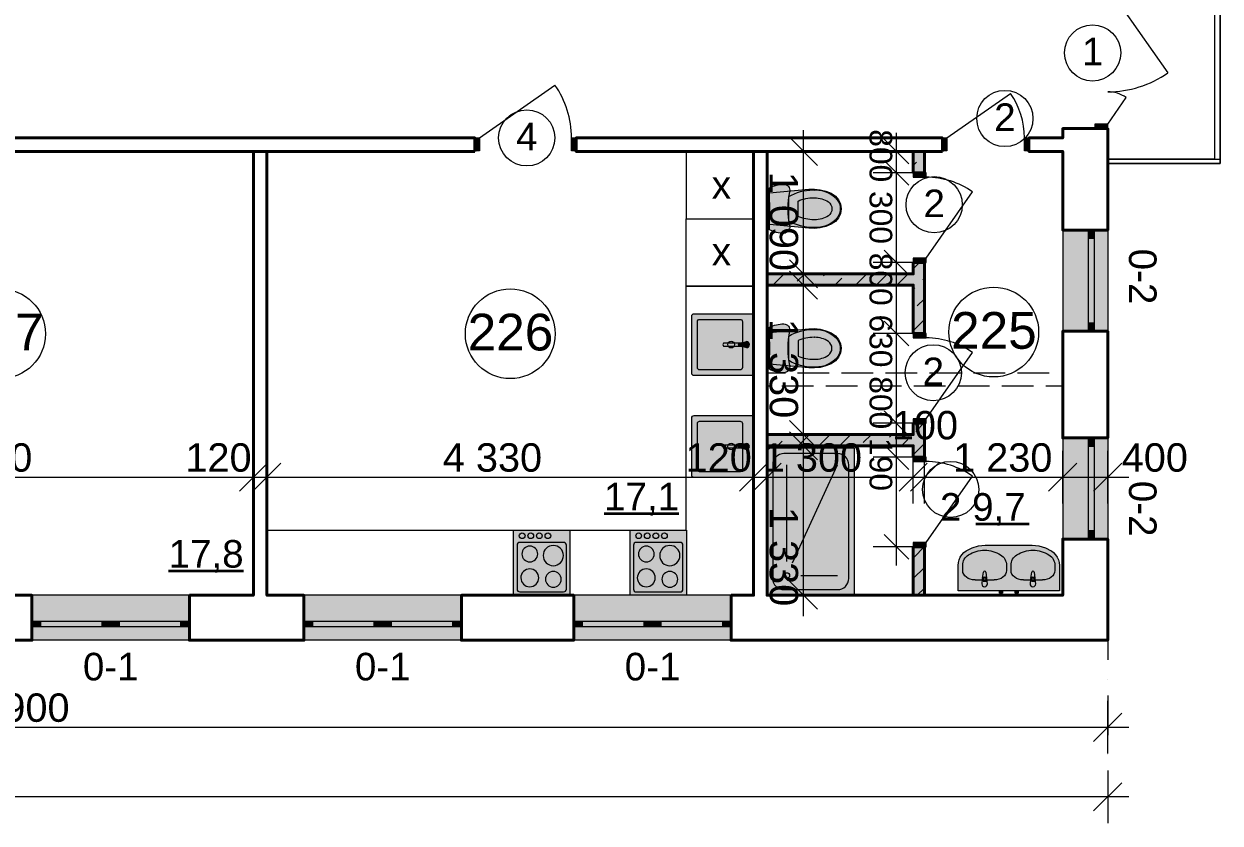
# Model space of a CAD drawing. Header units: millimetres. Extents: x 1372 to 666090, y 1285 to 31551.
# Drawn here: x 187981 to 198626, y 14166 to 21280 of the extents above; entities that cross this region are included whole.
import ezdxf

# ---------------------------------------------------------------- set-up
doc = ezdxf.new("R2010")
doc.units = ezdxf.units.MM
doc.layers.add('PDF _2D - Общий', color=7, linetype='Continuous', true_color=0x7e7e7e)
for name, color, linetype in [('PDF _Аннотация - Общий', 7, 'Continuous'), ('PDF _Интерьер - Мебель', 7, 'Continuous'), ('PDF _Конструктив - Стены Несущие', 7, 'Continuous'), ('PDF _план', 7, 'Continuous'), ('PDF _Размер - Общий', 7, 'Continuous'), ('PDF _Текст', 7, 'Continuous')]:
    doc.layers.add(name, color=color, linetype=linetype)
doc.styles.add('PDF Arial', font='arial.ttf')

msp = doc.modelspace()

# ---------------------------------------------------------------- hatches: boundary and pattern name
at = {"layer": 'PDF _Интерьер - Мебель', "true_color": 0xffffff, "transparency": 33554559}
for points in [[(194614.8, 19820.9), (194629.9, 19828), (194645.4, 19834.2), (194661.1, 19839.5), (194677.2, 19843.8), (194693.6, 19847.3), (194710, 19849.7), (194726.7, 19851.2), (194743.3, 19851.6), (194754.9, 19850.4), (194765.8, 19846.6), (194775.7, 19840.5), (194784, 19832.3), (194790.3, 19822.6), (194794.3, 19811.7), (194795.8, 19800.2), (194794.8, 19788.7), (194788, 19750.4), (194783.2, 19711.8), (194780.2, 19673), (194779.2, 19634.1), (194780.2, 19595.2), (194783.2, 19556.4), (194788, 19517.8), (194794.8, 19479.5), (194795.8, 19468), (194794.3, 19456.5), (194790.3, 19445.6), (194784, 19435.8), (194775.7, 19427.7), (194765.8, 19421.7), (194754.9, 19417.8), (194743.3, 19416.5), (194726.7, 19417), (194710, 19418.5), (194693.6, 19420.9), (194677.2, 19424.4), (194661.1, 19428.7), (194645.4, 19434), (194629.9, 19440.1), (194614.8, 19447.3)], [(195068.4, 19803.5), (195118.1, 19791.2), (195165.1, 19772.1), (195202.2, 19746.6), (195230.8, 19713.5), (195248.7, 19675.1), (195255, 19634.1), (195248.7, 19593), (195230.8, 19554.7), (195202.2, 19521.7), (195165.1, 19496.1), (195118.1, 19477), (195068.4, 19464.6), (195016.9, 19459.1), (194965.3, 19460.8), (194614.8, 19493.1), (194614.8, 19775.1), (194965.3, 19807.5), (195016.9, 19809.1)], [(193924.7, 18169.9), (193924.7, 18680), (193930.5, 18694.2), (193944.7, 18700), (194454.7, 18700), (194468.9, 18694.2), (194474.7, 18680), (194474.7, 18169.9), (194468.9, 18155.8), (194454.7, 18149.9), (193944.7, 18149.9), (193930.5, 18155.8)], [(194614.8, 18578.9), (194629.9, 18586.1), (194645.4, 18592.2), (194661.1, 18597.5), (194677.2, 18601.9), (194693.6, 18605.3), (194710, 18607.7), (194726.7, 18609.2), (194743.3, 18609.7), (194754.9, 18608.4), (194765.8, 18604.6), (194775.7, 18598.5), (194784, 18590.4), (194790.3, 18580.6), (194794.3, 18569.7), (194795.8, 18558.2), (194794.8, 18546.7), (194788, 18508.4), (194783.2, 18469.8), (194780.2, 18431), (194779.2, 18392.1), (194780.2, 18353.2), (194783.2, 18314.4), (194788, 18275.9), (194794.8, 18237.5), (194795.8, 18226), (194794.3, 18214.5), (194790.3, 18203.6), (194784, 18193.9), (194775.7, 18185.7), (194765.8, 18179.6), (194754.9, 18175.8), (194743.3, 18174.6), (194726.7, 18175.1), (194710, 18176.5), (194693.6, 18178.9), (194677.2, 18182.4), (194661.1, 18186.7), (194645.4, 18192), (194629.9, 18198.2), (194614.8, 18205.3)], [(195068.4, 18561.6), (195118.1, 18549.2), (195165.1, 18530.2), (195202.2, 18504.5), (195230.8, 18471.5), (195248.7, 18433.2), (195255, 18392.1), (195248.7, 18351.1), (195230.8, 18312.7), (195202.2, 18279.7), (195165.1, 18254.1), (195118.1, 18235.1), (195068.4, 18222.7), (195016.9, 18217.1), (194965.3, 18218.7), (194614.8, 18251.1), (194614.8, 18533.1), (194965.3, 18565.6), (195016.9, 18567.1)], [(194207.4, 18439.4), (194211.7, 18441), (194370.4, 18441), (194348, 18434.8), (194342.1, 18431.4), (194339.8, 18425), (194342.1, 18418.6), (194348, 18415.1), (194370, 18409.1), (194211.7, 18409.1), (194207.4, 18410.7), (194201.8, 18425)], [(194348, 18434.8), (194406.7, 18451), (194428.4, 18445.2), (194437.8, 18425), (194428.4, 18404.7), (194406.7, 18399), (194348, 18415.1), (194342.1, 18418.6), (194339.8, 18425), (194342.1, 18431.4)], [(193924.7, 17262.9), (193924.7, 17773), (193930.5, 17787.2), (193944.7, 17793), (194454.7, 17793), (194468.9, 17787.2), (194474.7, 17773), (194474.7, 17262.9), (194468.9, 17248.8), (194454.7, 17242.9), (193944.7, 17242.9), (193930.5, 17248.8)], [(194207.4, 17532.4), (194211.7, 17534), (194370.4, 17534), (194348, 17527.8), (194342.1, 17524.4), (194339.8, 17518), (194342.1, 17511.6), (194348, 17508.1), (194370, 17502.1), (194211.7, 17502.1), (194207.4, 17503.7), (194201.8, 17518)], [(194348, 17527.8), (194406.7, 17544), (194428.4, 17538.2), (194437.8, 17518), (194428.4, 17497.7), (194406.7, 17492), (194348, 17508.1), (194342.1, 17511.6), (194339.8, 17518), (194342.1, 17524.4)], [(196295.2, 16459.7), (196297.3, 16485.3), (196303.8, 16510.4), (196314.2, 16533.9), (196328.5, 16555.3), (196346, 16574), (196366.6, 16589.5), (196366.6, 16589.4), (196419.8, 16616.4), (196477.1, 16632.9), (196536.4, 16638.5), (196536.4, 16638.5), (196954.3, 16638.5), (197013.6, 16632.9), (197070.9, 16616.4), (197124.1, 16589.4), (197124.2, 16589.4), (197144.7, 16574), (197162.2, 16555.3), (197176.5, 16533.9), (197186.9, 16510.4), (197193.3, 16485.3), (197195.5, 16459.7), (197195.5, 16459.7), (197195.5, 16232.1), (196295.2, 16232.1)], [(196505.4, 16295), (196509.3, 16336.9), (196512.6, 16346.4), (196519.2, 16399.4), (196522.9, 16406.4), (196530.3, 16409.2), (196537.8, 16406.4), (196541.4, 16399.4), (196548.1, 16346.4), (196551.3, 16336.9), (196555.4, 16295), (196548, 16277.3), (196530.3, 16269.9), (196512.6, 16277.3)], [(196935.3, 16295), (196939.4, 16336.9), (196942.6, 16346.4), (196949.3, 16399.4), (196952.9, 16406.4), (196960.4, 16409.2), (196967.8, 16406.4), (196971.5, 16399.4), (196978.1, 16346.4), (196981.4, 16336.9), (196985.3, 16295), (196978.1, 16277.3), (196960.4, 16269.9), (196942.7, 16277.3)]]:
    msp.add_hatch(color=7, dxfattribs=at).paths.add_polyline_path(points)
at = {"layer": 'PDF _Конструктив - Стены Несущие', "true_color": 0xffffff, "transparency": 33554559}
for points in [[(197625.5, 18544.6), (197505.5, 18544.6), (197455.5, 18544.6), (197225.5, 18544.6), (197225.5, 19444.9), (197455.5, 19444.9), (197505.5, 19444.9), (197625.5, 19444.9)], [(197625.5, 16694.2), (197505.5, 16694.2), (197455.5, 16694.2), (197225.5, 16694.2), (197225.5, 17594.4), (197455.5, 17594.4), (197505.5, 17594.4), (197625.5, 17594.4)], [(188053.1, 15793.9), (188053.1, 15913.9), (188053.1, 15964), (188053.1, 16194.1), (189453.4, 16194.1), (189453.4, 15964), (189453.4, 15913.9), (189453.4, 15793.9)], [(190473.7, 15793.9), (190473.7, 15913.9), (190473.7, 15964), (190473.7, 16194.1), (191874.1, 16194.1), (191874.1, 15964), (191874.1, 15913.9), (191874.1, 15793.9)], [(192874.4, 15793.9), (192874.4, 15913.9), (192874.4, 15964), (192874.4, 16194.1), (194274.7, 16194.1), (194274.7, 15964), (194274.7, 15913.9), (194274.7, 15793.9)]]:
    msp.add_hatch(color=7, dxfattribs=at).paths.add_polyline_path(points)

# ---------------------------------------------------------------- linework, layer by layer
at = {"layer": 'PDF _2D - Общий', "color": 7, "lineweight": 35}
for points in [[(193144, 16921.6), (193523.5, 16921.6), (193619.5, 16921.6), (193809.3, 16921.6)], [(196451.9, 16830), (196641.6, 16830), (196737.6, 16830), (196927.4, 16830)], [(189268.8, 16412.1), (189648.4, 16412.1), (189744.4, 16412.1), (189934.2, 16412.1)]]:
    msp.add_lwpolyline(points, dxfattribs=at)
at = {"layer": 'PDF _Аннотация - Общий', "lineweight": 20}
for points in [[(198545.8, 26184.5), (198625.8, 26184.5), (198625.8, 22986.6), (197625.5, 22986.6), (198625.8, 22986.6), (198625.8, 20035.9), (197625.5, 20035.9), (197625.5, 20076.9)], [(190143.7, 16774.2), (193874.6, 16774.2), (193874.6, 18944.7), (194474.7, 18944.7), (193874.6, 18944.7), (193874.6, 19544.9), (194474.7, 19544.9), (194474.7, 18944.7)], [(197625.5, 19325.3), (197625.5, 18972.4)], [(197625.5, 18796), (197625.5, 18796)], [(197625.5, 18654.9), (197625.5, 18302)], [(194617.7, 18054.6), (194594.8, 18054.6), (194594.8, 18174.6), (194757.1, 18174.6)], [(194866.1, 18174.6), (195148.4, 18174.6)], [(195257.4, 18174.6), (195539.8, 18174.6)], [(195648.8, 18174.6), (195931, 18174.6)], [(196040, 18174.6), (196322.4, 18174.6)], [(196431.4, 18174.6), (196713.7, 18174.6)], [(196822.7, 18174.6), (197105, 18174.6)], [(197214.1, 18174.6), (197225.5, 18174.6), (197225.5, 18054.6), (197074.6, 18054.6)], [(197625.5, 18125.5), (197625.5, 18125.5)], [(195009.1, 18054.6), (194726.7, 18054.6)], [(195400.3, 18054.6), (195118.1, 18054.6)], [(195791.6, 18054.6), (195509.3, 18054.6)], [(196183, 18054.6), (195900.7, 18054.6)], [(196574.3, 18054.6), (196292, 18054.6)], [(196965.6, 18054.6), (196683.4, 18054.6)], [(197625.5, 17984.4), (197625.5, 17631.5)], [(197625.5, 17455.1), (197625.5, 17455.1)], [(197625.5, 17313.9), (197625.5, 16961.1)], [(197625.5, 16784.7), (197625.5, 16784.7)], [(197625.5, 16643.4), (197625.5, 16290.7)], [(197625.5, 16114.2), (197625.5, 16114.2)], [(197625.5, 15973), (197625.5, 15620.1)], [(197625.5, 15443.8), (197625.5, 15443.8)], [(197625.5, 15302.6), (197625.5, 14949.7)], [(197625.5, 14773.2), (197625.5, 14773.2)], [(197625.5, 14632.1), (197625.5, 14279.2)]]:
    msp.add_lwpolyline(points, dxfattribs=at)
for points in [[(198575.8, 26184.5), (198575.8, 20076.9), (197625.5, 20076.9), (197625.5, 20035.9), (198625.8, 20035.9), (198625.8, 26184.5)], [(193874.6, 19544.9), (194474.7, 19544.9), (194474.7, 20145.1), (193874.6, 20145.1)]]:
    msp.add_lwpolyline(points, close=True, dxfattribs=at)
at = {"layer": 'PDF _Интерьер - Мебель', "lineweight": 0}
for points in [[(194614.8, 19820.9), (194629.9, 19828), (194645.4, 19834.2), (194661.1, 19839.5), (194677.3, 19843.8), (194693.6, 19847.3), (194710, 19849.7), (194726.7, 19851.2), (194743.3, 19851.6), (194754.9, 19850.4), (194765.8, 19846.6), (194775.7, 19840.5), (194784, 19832.3), (194790.3, 19822.6), (194794.3, 19811.7), (194795.8, 19800.2), (194794.8, 19788.7), (194788, 19750.4), (194783.2, 19711.8), (194780.2, 19673), (194779.2, 19634.1), (194780.2, 19595.2), (194783.2, 19556.4), (194788, 19517.8), (194794.8, 19479.5), (194795.8, 19468), (194794.3, 19456.5), (194790.3, 19445.6), (194784, 19435.8), (194775.7, 19427.7), (194765.8, 19421.7), (194754.9, 19417.8), (194743.3, 19416.5), (194726.7, 19417), (194710, 19418.5), (194693.6, 19420.9), (194677.3, 19424.4), (194661.1, 19428.7), (194645.4, 19434), (194629.9, 19440.1), (194614.8, 19447.3)], [(195068.4, 19803.5), (195118.1, 19791.2), (195165.1, 19772.1), (195202.2, 19746.6), (195230.8, 19713.5), (195248.7, 19675.1), (195255, 19634.1), (195248.7, 19593), (195230.8, 19554.7), (195202.2, 19521.7), (195165.1, 19496.1), (195118.1, 19477), (195068.4, 19464.6), (195016.9, 19459.1), (194965.3, 19460.8), (194614.8, 19493.1), (194614.8, 19775.1), (194965.3, 19807.5), (195016.9, 19809.1)], [(194594.8, 19622.8), (194594.8, 19634.1), (194594.8, 19645.4), (194594.8, 19650.1), (194614.8, 19650.1), (194614.8, 19645.4), (194614.8, 19634.1), (194614.8, 19622.8), (194614.8, 19618), (194614.8, 19593.8), (194614.8, 19577.1), (194594.8, 19577.1), (194594.8, 19593.8), (194594.8, 19618)], [(194614.8, 18578.9), (194629.9, 18586.1), (194645.4, 18592.2), (194661.1, 18597.5), (194677.3, 18601.9), (194693.6, 18605.3), (194710, 18607.7), (194726.7, 18609.2), (194743.3, 18609.7), (194754.9, 18608.4), (194765.8, 18604.6), (194775.7, 18598.5), (194784, 18590.4), (194790.3, 18580.6), (194794.3, 18569.7), (194795.8, 18558.2), (194794.8, 18546.7), (194788, 18508.4), (194783.2, 18469.8), (194780.2, 18431), (194779.2, 18392.1), (194780.2, 18353.2), (194783.2, 18314.4), (194788, 18275.9), (194794.8, 18237.5), (194795.8, 18226), (194794.3, 18214.5), (194790.3, 18203.6), (194784, 18193.9), (194775.7, 18185.7), (194765.8, 18179.6), (194754.9, 18175.8), (194743.3, 18174.6), (194726.7, 18175.1), (194710, 18176.5), (194693.6, 18178.9), (194677.3, 18182.4), (194661.1, 18186.7), (194645.4, 18192), (194629.9, 18198.2), (194614.8, 18205.3)], [(195068.4, 18561.6), (195118.1, 18549.2), (195165.1, 18530.2), (195202.2, 18504.5), (195230.8, 18471.5), (195248.7, 18433.2), (195255, 18392.1), (195248.7, 18351.1), (195230.8, 18312.7), (195202.2, 18279.7), (195165.1, 18254.1), (195118.1, 18235.1), (195068.4, 18222.7), (195016.9, 18217.1), (194965.3, 18218.7), (194614.8, 18251.1), (194614.8, 18533.1), (194965.3, 18565.6), (195016.9, 18567.1)], [(194594.8, 18380.8), (194594.8, 18392.1), (194594.8, 18403.4), (194594.8, 18408.2), (194614.8, 18408.2), (194614.8, 18403.4), (194614.8, 18392.1), (194614.8, 18380.8), (194614.8, 18376.1), (194614.8, 18351.8), (194614.8, 18335.1), (194594.8, 18335.1), (194594.8, 18351.8), (194594.8, 18376.1)], [(195371.5, 17504.4), (194594.8, 17504.4), (194594.8, 16194.1), (195371.5, 16194.1)], [(192839.3, 16774.2), (192839.3, 16194.1), (192339.3, 16194.1), (192339.3, 16774.2)], [(193876.1, 16774.2), (193876.1, 16194.1), (193376, 16194.1), (193376, 16774.2)], [(196295.2, 16459.7), (196297.3, 16485.3), (196303.8, 16510.4), (196314.2, 16533.9), (196328.5, 16555.3), (196346, 16574), (196366.6, 16589.5), (196366.6, 16589.4), (196419.8, 16616.4), (196477.1, 16632.9), (196536.4, 16638.5), (196954.3, 16638.5), (197013.6, 16632.9), (197070.9, 16616.4), (197124.1, 16589.4), (197124.2, 16589.4), (197144.7, 16574), (197162.2, 16555.3), (197176.5, 16533.9), (197186.9, 16510.4), (197193.3, 16485.3), (197195.5, 16459.7), (197195.5, 16232.1), (196295.2, 16232.1)], [(196661.9, 16232.1), (196688.8, 16232.1), (196688.8, 16212.1), (196661.9, 16212.1)], [(196801.9, 16232.1), (196828.8, 16232.1), (196828.8, 16212.1), (196801.9, 16212.1)]]:
    msp.add_lwpolyline(points, close=True, dxfattribs=at)
for points in [[(195012.9, 19466.9, -0.0075747), (195002.8, 19466.8, -0.1331798), (194787.9, 19525.1), (194787.9, 19634.1), (194787.9, 19743.1, -0.1331798), (195002.8, 19801.4, -0.0075747), (195012.9, 19801.3, -0.0159815), (195027.3, 19801.6, -0.2143373), (195219.5, 19715.2, -0.1579089), (195246.3, 19634.1, -0.1579089), (195219.5, 19553, -0.2142951), (195027.3, 19466.5, -0.0107039)], [(194454.7, 18700, -0.4166667), (194474.7, 18680), (194474.7, 18169.9, -0.4166667), (194454.7, 18149.9), (193944.7, 18149.9, -0.4166667), (193924.7, 18169.9), (193924.7, 18680, -0.4166667), (193944.7, 18700)], [(194354.7, 18650, -0.4166667), (194374.7, 18630), (194374.7, 18220, -0.4166667), (194354.7, 18199.9), (193994.7, 18199.9, -0.4166667), (193974.7, 18220), (193974.7, 18630, -0.4166667), (193994.7, 18650)], [(194348, 18434.8, 0.3602693), (194339.8, 18424.9, 0.3586671), (194348, 18415.1, -0.3586671), (194339.8, 18424.9, -0.3602693)], [(194454.7, 17793, -0.4166667), (194474.7, 17773), (194474.7, 17262.9, -0.414774), (194454.7, 17242.9), (193944.7, 17242.9, -0.414774), (193924.7, 17262.9), (193924.7, 17773, -0.4166667), (193944.7, 17793)], [(194354.7, 17743, -0.4166667), (194374.7, 17723), (194374.7, 17312.9, -0.414774), (194354.7, 17292.9), (193994.7, 17292.9, -0.414774), (193974.7, 17312.9), (193974.7, 17723, -0.4166667), (193994.7, 17743)], [(194348, 17527.8, 0.3662687), (194339.8, 17518, 0.3602693), (194348, 17508.1, -0.3602693), (194339.8, 17518, -0.3662687)], [(195321.5, 17354.4, 0.4143939), (195221.5, 17454.4), (194744.9, 17454.4, 0.4141847), (194644.8, 17354.4), (194644.8, 16344.1, 0.4141847), (194744.9, 16244.1), (195221.5, 16244.1, 0.4143939), (195321.5, 16344.1)], [(192394.2, 16664.2, 0.4129555), (192369.3, 16639.2), (192369.3, 16249, 0.4129555), (192394.2, 16224.1), (192784.4, 16224.1, 0.4129555), (192809.3, 16249), (192809.3, 16639.2, 0.4129555), (192784.4, 16664.2)], [(192413.2, 16561.1, 0.4134199), (192483.2, 16491.1, 0.4139611), (192553.2, 16561.1, 0.4145022), (192483.2, 16631.1, 0.4139611)], [(192602.3, 16547.2, 0.4141414), (192692.3, 16457.1, 0.4141414), (192782.4, 16547.2, 0.4141414), (192692.3, 16637.2, 0.4141414)], [(193430.9, 16664.2, 0.4144745), (193406, 16639.2), (193406, 16249, 0.4144745), (193430.9, 16224.1), (193821, 16224.1, 0.4136336), (193846.1, 16249), (193846.1, 16639.2, 0.4136336), (193821, 16664.2)], [(193449.9, 16561.1, 0.4139611), (193519.9, 16491.1, 0.4139611), (193590, 16561.1, 0.4145022), (193519.9, 16631.1, 0.4145022)], [(193639, 16547.2, 0.4143296), (193729.1, 16457.1, 0.4141414), (193819.1, 16547.2, 0.4141414), (193729.1, 16637.2, 0.4143296)], [(192403.2, 16349.1, 0.4138258), (192483.2, 16269, 0.4142993), (192563.2, 16349.1, 0.4147727), (192483.2, 16429.1, 0.4142993)], [(192622.3, 16336.1, 0.4145022), (192692.3, 16266.1, 0.4139611), (192762.4, 16336.1, 0.4134199), (192692.3, 16406.1, 0.4139611)], [(193439.9, 16349.1, 0.4138258), (193519.9, 16269, 0.4142993), (193600, 16349.1, 0.4147727), (193519.9, 16429.1, 0.4142993)], [(193659, 16336.1, 0.4142031), (193729.1, 16266.1, 0.4139611), (193799.1, 16336.1, 0.4134199), (193729.1, 16406.1, 0.4136622)], [(196530.3, 16269.9, 0.4143145), (196555.4, 16295), (196551.3, 16336.9, 0.1218609), (196548.1, 16346.4, 0.2543803), (196530.3, 16356.1, 0.2572978), (196512.6, 16346.4, 0.1215146), (196509.3, 16336.9), (196505.4, 16295, 0.4136336)], [(196530.3, 16348.3, 0.4141791), (196516.8, 16334.8), (196516.8, 16319.9), (196544, 16319.9), (196544, 16334.8, 0.4154181)], [(196960.4, 16269.9, 0.4136336), (196985.3, 16295), (196981.4, 16336.9, 0.1286155), (196978.1, 16346.4, 0.2572978), (196960.4, 16356.1, 0.2543803), (196942.6, 16346.4, 0.1218609), (196939.4, 16336.9), (196935.3, 16295, 0.4143145)], [(196960.4, 16348.3, 0.4154181), (196946.7, 16334.8), (196946.7, 16319.9), (196973.9, 16319.9), (196973.9, 16334.8, 0.4141791)]]:
    msp.add_lwpolyline(points, format="xyb", close=True, dxfattribs=at)
for points in [[(195012.9, 19801.2), (195012.9, 19801.2)], [(195017.2, 19731.8), (195017.2, 19731.8)], [(195140.3, 19696.1), (195140.3, 19696.1)], [(195219.5, 19715.2), (195219.5, 19715.2)], [(194594.8, 19650.1), (194594.8, 19674.4), (194594.8, 19691.1), (194614.8, 19691.1), (194614.8, 19674.4), (194614.8, 19650.1)], [(194614.8, 19618), (194594.8, 19618)], [(195172, 19634.1), (195172, 19634.1)], [(195246.4, 19634.1), (195246.4, 19634.1)], [(194787.9, 19525.1), (194787.9, 19525.1)], [(194870.5, 19565.3), (194870.5, 19565.3)], [(195017.2, 19536.3), (195017.2, 19536.3)], [(195140.3, 19572), (195140.3, 19572)], [(195219.5, 19553), (195219.5, 19553)], [(195012.9, 19467), (195012.9, 19467)], [(195012.9, 18559.2), (195012.9, 18559.2)], [(194207.4, 18439.4), (194207.4, 18439.4)], [(194211.7, 18441), (194370.4, 18441), (194348, 18434.8), (194406.7, 18451)], [(194211.7, 18441), (194211.7, 18441)], [(194406.7, 18399), (194348, 18415.1), (194370, 18409.1), (194211.7, 18409.1)], [(194348, 18434.8), (194348, 18434.8)], [(194348, 18415.1), (194348, 18415.1)], [(194594.8, 18408.2), (194594.8, 18432.4), (194594.8, 18449.2), (194614.8, 18449.2), (194614.8, 18432.4), (194614.8, 18408.2)], [(195017.2, 18489.9), (195017.2, 18489.9)], [(195140.3, 18454.2), (195140.3, 18454.2)], [(195219.5, 18473.2), (195219.5, 18473.2)], [(194207.4, 18410.7), (194207.4, 18410.7)], [(194406.7, 18399), (194406.7, 18399)], [(194614.8, 18376.1), (194594.8, 18376.1)], [(194870.5, 18323.3), (194870.5, 18323.3)], [(195140.3, 18330.1), (195140.3, 18330.1)], [(195172, 18392.1), (195172, 18392.1)], [(195219.5, 18311), (195219.5, 18311)], [(195246.4, 18392.1), (195246.4, 18392.1)], [(193974.7, 18220), (193974.7, 18220)], [(194787.9, 18283.2), (194787.9, 18283.2)], [(195012.9, 18225), (195012.9, 18225)], [(195017.2, 18294.4), (195017.2, 18294.4)], [(193924.7, 18169.9), (193924.7, 18169.9)], [(194207.4, 17532.4), (194207.4, 17532.4)], [(194207.4, 17503.7), (194207.4, 17503.7)], [(194211.7, 17534), (194370.4, 17534), (194348, 17527.8), (194406.7, 17544)], [(194211.7, 17534), (194211.7, 17534)], [(194406.7, 17492), (194348, 17508.1), (194370, 17502.1), (194211.7, 17502.1)], [(194348, 17527.8), (194348, 17527.8)], [(194348, 17508.1), (194348, 17508.1)], [(194406.7, 17492), (194406.7, 17492)], [(194769.8, 16494.1), (194769.8, 17354.4)], [(194820.7, 16483.3), (195221.5, 17354.4)], [(193924.7, 17262.9), (193924.7, 17262.9)], [(193974.7, 17312.9), (193974.7, 17312.9)], [(192369.3, 16639.2), (192369.3, 16639.2)], [(192784.4, 16664.2), (192784.4, 16664.2)], [(193406, 16639.2), (193406, 16639.2)], [(193821, 16664.2), (193821, 16664.2)], [(196536.4, 16638.5), (196536.4, 16638.5)], [(196512.6, 16346.4), (196519.2, 16399.4)], [(196541.4, 16399.4), (196541.4, 16399.4)], [(196541.4, 16399.4), (196548.1, 16346.4)], [(196942.6, 16346.4), (196949.3, 16399.4)], [(196971.5, 16399.4), (196971.5, 16399.4)], [(196971.5, 16399.4), (196978.1, 16346.4)], [(197195.5, 16459.7), (197195.5, 16459.7)], [(194894.9, 16369.1), (195221.5, 16369.1)], [(196446.4, 16330), (196614.4, 16330)], [(196505.4, 16295), (196505.4, 16295)], [(196512.6, 16346.4), (196512.6, 16346.4)], [(196551.3, 16336.9), (196551.3, 16336.9)], [(196876.4, 16330), (197044.3, 16330)], [(196935.3, 16295), (196935.3, 16295)], [(196942.6, 16346.4), (196942.6, 16346.4)], [(196981.4, 16336.9), (196981.4, 16336.9)], [(192394.2, 16224.1), (192394.2, 16224.1)], [(192809.3, 16249), (192809.3, 16249)], [(193430.9, 16224.1), (193430.9, 16224.1)], [(193846.1, 16249), (193846.1, 16249)]]:
    msp.add_lwpolyline(points, dxfattribs=at)
for points in [[(195012.5, 19536.2, -0.1006886), (194870.5, 19565.3), (194870.5, 19634.1), (194870.5, 19702.9, -0.101186), (195012.5, 19732, -0.0159502), (195017.2, 19731.9, -0.1403811), (195140.3, 19696.2, -0.2349294), (195172, 19634.1, -0.2341319), (195140.3, 19572, -0.1403811), (195017.2, 19536.3)], [(195012.9, 18224.9, -0.0075747), (195002.8, 18224.8, -0.1331798), (194787.9, 18283.2), (194787.9, 18392.1), (194787.9, 18501.1, -0.1331639), (195002.8, 18559.5, -0.0076474), (195012.9, 18559.3, -0.0107039), (195027.3, 18559.7, -0.2142951), (195219.5, 18473.2, -0.1579089), (195246.3, 18392.1, -0.1580865), (195219.5, 18311.1, -0.2146229), (195027.3, 18224.6, -0.0159815), (195012.9, 18224.9)], [(194207.4, 18439.4, 0.1915905), (194201.8, 18425, 0.1915905), (194207.4, 18410.7)], [(194411.4, 18398.6, 0.4137931), (194437.8, 18424.9, 0.4144334), (194411.4, 18451.4)], [(195012.5, 18490, 0.1006886), (194870.5, 18460.9), (194870.5, 18392.1), (194870.4, 18323.3, 0.101186), (195012.5, 18294.2, 0.0159502), (195017.2, 18294.3, 0.1403811), (195140.3, 18330.1, 0.2344341), (195172, 18392.1, 0.2341319), (195140.3, 18454.2, 0.1409492), (195017.2, 18489.9)], [(194207.4, 17532.4, 0.1915905), (194201.8, 17518, 0.1915905), (194207.4, 17503.7)], [(194411.4, 17491.6, 0.4144334), (194437.8, 17518, 0.4137931), (194411.4, 17544.4)], [(196335.4, 16414.1), (196335.4, 16459.7, -0.2574825), (196387.8, 16554.9, -0.1370157), (196530.4, 16594.7, -0.1367402), (196673.1, 16554.8, -0.2576934), (196725.3, 16459.7), (196725.3, 16414.1)], [(196765.4, 16414.1), (196765.4, 16459.7, -0.2576934), (196817.7, 16554.8, -0.1370408), (196960.4, 16594.7, -0.1367659), (197103, 16554.9, -0.2574825), (197155.3, 16459.7), (197155.3, 16414.1)]]:
    msp.add_lwpolyline(points, format="xyb", dxfattribs=at)
at = {"layer": 'PDF _Интерьер - Мебель', "lineweight": 15}
for centre, radius in [((197491.3, 21021.4), 250.1), ((196710.7, 20437.5), 250.1), ((192455.9, 20265.1), 250), ((196081.5, 19670.3), 250), ((196073.7, 18174.6), 250), ((196228.3, 17136), 250)]:
    msp.add_circle(centre, radius, dxfattribs=at)
at = {"layer": 'PDF _Интерьер - Мебель', "lineweight": 20}
for centre in [(187773.1, 18521.7), (192309.3, 18521.7), (196611.4, 18537)]:
    msp.add_circle(centre, 399.6, dxfattribs=at)
at = {"layer": 'PDF _Интерьер - Мебель', "lineweight": 0}
for centre, radius in [((194274.7, 18425), 30), ((194274.7, 17518), 30), ((192415.4, 16723.3), 25.5), ((192491.6, 16723.4), 25.5), ((192567.9, 16723.3), 25.5), ((192644, 16723.3), 25.5), ((193452.1, 16723.4), 25.4), ((193528.3, 16723.3), 25.5), ((193604.6, 16723.4), 25.4), ((193680.8, 16723.3), 25.5), ((194769.8, 16369.1), 25.1)]:
    msp.add_circle(centre, radius, dxfattribs=at)
for centre, start, end in [((196530.3, 16398), 89.74004, 173.07282), ((196530.4, 16398), 6.92718, 90.25996), ((196960.3, 16398), 89.74004, 173.07282), ((196960.4, 16398), 6.92718, 90.25996)]:
    msp.add_arc(centre, 11.1, start, end, dxfattribs=at)
for points in [[(195017.2, 19536.2), (195015.6, 19536.2), (195014.1, 19536.2), (195012.5, 19536.2)], [(194207.4, 18439.4), (194208.6, 18440.4), (194210.2, 18441), (194211.7, 18441)], [(194406.7, 18451), (194408.3, 18451.3), (194409.8, 18451.4), (194411.4, 18451.4)], [(195012.5, 18490), (195014.1, 18490), (195015.6, 18490), (195017.2, 18490)], [(194211.7, 18409.1), (194210.2, 18409.1), (194208.6, 18409.7), (194207.4, 18410.7)], [(194411.4, 18398.6), (194409.8, 18398.6), (194408.3, 18398.7), (194406.7, 18399)], [(194207.4, 17532.4), (194208.6, 17533.4), (194210.2, 17534), (194211.7, 17534)], [(194211.7, 17502.1), (194210.2, 17502.2), (194208.6, 17502.7), (194207.4, 17503.7)], [(194406.7, 17544), (194408.3, 17544.3), (194409.8, 17544.4), (194411.4, 17544.4)], [(194411.4, 17491.6), (194409.8, 17491.6), (194408.3, 17491.8), (194406.7, 17492)], [(196446.4, 16330), (196385, 16330), (196335.4, 16367.6), (196335.4, 16414.1)], [(196725.3, 16414.1), (196725.3, 16367.6), (196675.6, 16330), (196614.4, 16330)], [(196876.3, 16330), (196815.1, 16330), (196765.4, 16367.6), (196765.4, 16414.1)], [(197155.3, 16414.1), (197155.3, 16367.6), (197105.7, 16330), (197044.3, 16330)]]:
    msp.add_open_spline(points, degree=3, dxfattribs=at)
at = {"layer": 'PDF _Интерьер - Мебель', "color": 7, "lineweight": 0, "true_color": 0xffffff, "transparency": 33554559}
for points in [[(194614.8, 19691.1), (194614.8, 19674.4), (194594.8, 19691.1), (194594.8, 19674.4)], [(194614.8, 19674.4), (194614.8, 19650.1), (194594.8, 19674.4), (194594.8, 19650.1)], [(194614.8, 19650.1), (194614.8, 19645.4), (194594.8, 19650.1), (194594.8, 19645.4)], [(194614.8, 19645.4), (194614.8, 19634.1), (194594.8, 19645.4), (194594.8, 19634.1)], [(194614.8, 19634.1), (194614.8, 19622.8), (194594.8, 19634.1), (194594.8, 19622.8)], [(194614.8, 19622.8), (194614.8, 19618), (194594.8, 19622.8), (194594.8, 19618)], [(194594.8, 19618), (194614.8, 19618), (194594.8, 19593.8), (194614.8, 19593.8)], [(194614.8, 19593.8), (194614.8, 19577.1), (194594.8, 19593.8), (194594.8, 19577.1)], [(194614.8, 18449.2), (194614.8, 18432.4), (194594.8, 18449.2), (194594.8, 18432.4)], [(194614.8, 18432.4), (194614.8, 18408.2), (194594.8, 18432.4), (194594.8, 18408.2)], [(194614.8, 18408.2), (194614.8, 18403.4), (194594.8, 18408.2), (194594.8, 18403.4)], [(194614.8, 18403.4), (194614.8, 18392.1), (194594.8, 18403.4), (194594.8, 18392.1)], [(194614.8, 18392.1), (194614.8, 18380.8), (194594.8, 18392.1), (194594.8, 18380.8)], [(194614.8, 18380.8), (194614.8, 18376.1), (194594.8, 18380.8), (194594.8, 18376.1)], [(194594.8, 18376.1), (194614.8, 18376.1), (194594.8, 18351.8), (194614.8, 18351.8)], [(194614.8, 18351.8), (194614.8, 18335.1), (194594.8, 18351.8), (194594.8, 18335.1)], [(195371.5, 16194.1), (194594.8, 16194.1), (195371.5, 17504.4), (194594.8, 17504.4)], [(192339.3, 16194.1), (192339.3, 16774.2), (192839.3, 16194.1), (192839.3, 16774.2)], [(193376, 16194.1), (193376, 16774.2), (193876.1, 16194.1), (193876.1, 16774.2)], [(196661.9, 16232.1), (196688.8, 16232.1), (196661.9, 16212.1), (196688.8, 16212.1)], [(196801.9, 16232.1), (196828.8, 16232.1), (196801.9, 16212.1), (196828.8, 16212.1)]]:
    msp.add_solid(points, dxfattribs=at)
at = {"layer": 'PDF _Конструктив - Стены Несущие', "lineweight": 20}
for points in [[(197625.5, 21607.8), (198160.3, 20844.1)], [(192034.2, 20265.1), (192706, 20735.6)], [(196195.2, 20265.1), (196760.6, 20660.9)], [(197625.5, 20387.4), (197790.8, 20623.4)], [(196010.1, 19194.9), (196423.2, 19784.7)], [(197225.5, 19444.9), (197225.5, 18544.6)], [(197505.5, 19444.9), (197505.5, 19369.8), (197455.5, 19369.8), (197455.5, 19444.9)], [(197625.5, 19444.9), (197625.5, 18544.6)], [(197455.5, 18619.7), (197455.5, 19369.8)], [(197505.5, 19369.8), (197505.5, 18619.7)], [(197455.5, 18544.6), (197455.5, 18619.7), (197505.5, 18619.7), (197505.5, 18544.6)], [(196010.1, 17764.4), (196423.2, 18354.4)], [(197225.5, 17594.4), (197225.5, 16694.2)], [(197505.5, 17594.4), (197505.5, 17519.4), (197455.5, 17519.4), (197455.5, 17594.4)], [(197625.5, 17594.4), (197625.5, 16694.2)], [(197455.5, 16769.2), (197455.5, 17519.4)], [(197505.5, 17519.4), (197505.5, 16769.2)], [(196010.1, 16664.2), (196423.2, 17254.1)], [(197455.5, 16694.2), (197455.5, 16769.2), (197505.5, 16769.2), (197505.5, 16694.2)], [(189453.4, 16194.1), (188053.1, 16194.1)], [(191874.1, 16194.1), (190473.7, 16194.1)], [(194274.7, 16194.1), (192874.4, 16194.1)], [(188053.1, 15964), (188128.1, 15964), (188128.1, 15913.9), (188053.1, 15913.9)], [(188128.1, 15964), (188678.3, 15964)], [(188678.3, 15913.9), (188128.1, 15913.9)], [(188828.3, 15964), (189378.5, 15964)], [(189378.5, 15913.9), (188828.3, 15913.9)], [(189453.4, 15913.9), (189378.5, 15913.9), (189378.5, 15964), (189453.4, 15964)], [(190473.7, 15964), (190548.8, 15964), (190548.8, 15913.9), (190473.7, 15913.9)], [(190548.8, 15964), (191098.9, 15964)], [(191098.9, 15913.9), (190548.8, 15913.9)], [(191249, 15964), (191799.1, 15964)], [(191799.1, 15913.9), (191249, 15913.9)], [(191874.1, 15913.9), (191799.1, 15913.9), (191799.1, 15964), (191874.1, 15964)], [(192874.4, 15964), (192949.3, 15964), (192949.3, 15913.9), (192874.4, 15913.9)], [(192949.3, 15964), (193499.5, 15964)], [(193499.5, 15913.9), (192949.3, 15913.9)], [(193649.6, 15964), (194199.7, 15964)], [(194199.7, 15913.9), (193649.6, 15913.9)], [(194274.7, 15913.9), (194199.7, 15913.9), (194199.7, 15964), (194274.7, 15964)], [(189453.4, 15793.9), (188053.1, 15793.9)], [(191874.1, 15793.9), (190473.7, 15793.9)], [(194274.7, 15793.9), (192874.4, 15793.9)]]:
    msp.add_lwpolyline(points, dxfattribs=at)
at = {"layer": 'PDF _Конструктив - Стены Несущие', "color": 7, "lineweight": 0, "true_color": 0xffffff}
msp.add_lwpolyline([(197790.8, 20623.4, 0.154169), (197625.5, 20675.5, 0.1539053), (198160.3, 20844.1)], format="xyb", dxfattribs=at)
at = {"layer": 'PDF _Конструктив - Стены Несущие', "lineweight": 40}
for points in [[(197510.6, 20347.4), (197625.5, 20347.4), (197625.5, 19444.9), (197505.5, 19444.9), (197455.5, 19444.9), (197225.5, 19444.9), (197225.5, 20145.1), (196925.4, 20145.1), (196925.4, 20150.1), (196925.4, 20265.1)], [(197625.5, 20347.4), (197510.6, 20347.4), (197225.5, 20347.4), (197225.5, 20265.1), (196925.4, 20265.1), (196925.4, 20150.1)], [(191994.1, 20265.1), (191994.1, 20150.1)], [(192894.4, 20265.1), (192894.4, 20150.1)], [(196155.2, 20265.1), (196155.2, 20150.1)], [(195895.2, 19955), (195995.2, 19955)], [(197505.5, 19444.9), (197455.5, 19444.9)], [(195895.2, 19154.8), (195895.2, 19054.8), (194595.2, 19054.8), (194595.2, 18954.7), (195895.2, 18954.7), (195895.2, 18524.6), (195995.2, 18524.6), (195995.2, 19154.8), (195895.2, 19154.8), (195995.2, 19154.8)], [(195895.2, 18524.6), (195995.2, 18524.6)], [(197505.5, 18544.6), (197455.5, 18544.6)], [(195895.2, 17724.4), (195895.2, 17624.4), (194595.2, 17624.4), (194595.2, 17524.4), (195895.2, 17524.4), (195895.2, 17424.4), (195995.2, 17424.4), (195995.2, 17724.4), (195895.2, 17724.4), (195995.2, 17724.4)], [(197505.5, 17594.4), (197455.5, 17594.4)], [(195895.2, 17424.4), (195995.2, 17424.4)], [(195895.2, 16624.1), (195995.2, 16624.1)], [(197505.5, 16694.2), (197455.5, 16694.2)], [(188053.1, 15913.9), (188053.1, 15964)], [(189453.4, 15913.9), (189453.4, 15964)], [(190473.7, 15913.9), (190473.7, 15964)], [(191874.1, 15913.9), (191874.1, 15964)], [(192874.4, 15913.9), (192874.4, 15964)], [(194274.7, 15913.9), (194274.7, 15964)]]:
    msp.add_lwpolyline(points, dxfattribs=at)
at = {"layer": 'PDF _Конструктив - Стены Несущие', "lineweight": 20}
for points in [[(197625.5, 20347.4), (197625.5, 20387.4), (197510.6, 20387.4), (197510.6, 20347.4)], [(191994.1, 20265.1), (192034.2, 20265.1), (192034.2, 20150.1), (191994.1, 20150.1)], [(192894.4, 20150.1), (192854.4, 20150.1), (192854.4, 20265.1), (192894.4, 20265.1)], [(196155.2, 20265.1), (196195.2, 20265.1), (196195.2, 20150.1), (196155.2, 20150.1)], [(196925.4, 20150.1), (196885.4, 20150.1), (196885.4, 20265.1), (196925.4, 20265.1)], [(195895.2, 19955), (195895.2, 19915), (196010.1, 19915), (196010.1, 19955)], [(196010.1, 19154.8), (196010.1, 19194.9), (195895.2, 19194.9), (195895.2, 19154.8)], [(195895.2, 18524.6), (195895.2, 18484.6), (196010.1, 18484.6), (196010.1, 18524.6)], [(196010.1, 17724.4), (196010.1, 17764.4), (195895.2, 17764.4), (195895.2, 17724.4)], [(195895.2, 17424.4), (195895.2, 17384.4), (196010.1, 17384.4), (196010.1, 17424.4)], [(196010.1, 16624.1), (196010.1, 16664.2), (195895.2, 16664.2), (195895.2, 16624.1)], [(188753.3, 15964), (188828.3, 15964), (188828.3, 15913.9), (188753.3, 15913.9), (188678.3, 15913.9), (188678.3, 15964)], [(191173.9, 15964), (191249, 15964), (191249, 15913.9), (191173.9, 15913.9), (191098.9, 15913.9), (191098.9, 15964)], [(193574.5, 15964), (193649.6, 15964), (193649.6, 15913.9), (193574.5, 15913.9), (193499.5, 15913.9), (193499.5, 15964)]]:
    msp.add_lwpolyline(points, close=True, dxfattribs=at)
at = {"layer": 'PDF _Конструктив - Стены Несущие', "lineweight": 40}
for points in [[(191994.1, 20145.1), (191994.1, 20150.1), (191994.1, 20265.1), (186992.9, 20265.1), (186992.9, 20150.1), (186992.9, 20145.1)], [(196155.2, 20145.1), (196155.2, 20150.1), (196155.2, 20265.1), (192894.4, 20265.1), (192894.4, 20150.1), (192894.4, 20145.1)], [(189453.4, 16194.1), (189453.4, 15964), (189453.4, 15913.9), (189453.4, 15793.9), (190473.7, 15793.9), (190473.7, 15913.9), (190473.7, 15964), (190473.7, 16194.1), (190143.7, 16194.1), (190143.7, 20145.1), (190023.6, 20145.1), (190023.6, 16194.1)], [(194274.7, 16194.1), (194274.7, 15964), (194274.7, 15913.9), (194274.7, 15793.9), (197625.5, 15793.9), (197625.5, 16694.2), (197505.5, 16694.2), (197455.5, 16694.2), (197225.5, 16694.2), (197225.5, 16194.1), (194594.8, 16194.1), (194594.8, 20145.1), (194474.7, 20145.1), (194474.7, 16194.1)], [(195895.2, 20145.1), (195895.2, 19955), (195995.2, 19955), (195995.2, 20145.1)], [(197505.5, 18544.6), (197625.5, 18544.6), (197625.5, 17594.4), (197505.5, 17594.4), (197455.5, 17594.4), (197225.5, 17594.4), (197225.5, 18544.6), (197455.5, 18544.6)], [(195995.2, 16624.1), (195995.2, 16194.2), (195895.2, 16194.2), (195895.2, 16624.1)], [(188053.1, 15913.9), (188053.1, 15793.9), (187052.9, 15793.9), (187052.9, 15913.9), (187052.9, 15964), (187052.9, 16194.1), (188053.1, 16194.1), (188053.1, 15964)], [(192874.4, 15913.9), (192874.4, 15793.9), (191874.1, 15793.9), (191874.1, 15913.9), (191874.1, 15964), (191874.1, 16194.1), (192874.4, 16194.1), (192874.4, 15964)]]:
    msp.add_lwpolyline(points, close=True, dxfattribs=at)
at = {"layer": 'PDF _Конструктив - Стены Несущие', "lineweight": 5}
for points in [[(195895.2, 20019.8), (195924.7, 20049.3)], [(194746.2, 19054.8), (194646.3, 18954.8)], [(194863.7, 18988.4), (194930.1, 19054.8)], [(195097.1, 19037.9), (195114, 19054.8)], [(195481.8, 19054.8), (195381.9, 18954.8)], [(195665.6, 19054.8), (195565.7, 18954.8)], [(195849.6, 19054.8), (195749.7, 18954.8)], [(195895.2, 19100.4), (195949.6, 19154.8)], [(195026.3, 18967.1), (195014, 18954.8)], [(195259.8, 19016.6), (195198, 18954.8)], [(195981.2, 19002.5), (195995.2, 19016.4)], [(195895.2, 18916.4), (195910.5, 18931.8)], [(195931.7, 18769.1), (195995.2, 18832.6)], [(195895.2, 18548.7), (195995.2, 18648.7)], [(195917.6, 17651.6), (195990.3, 17724.4)], [(194595.2, 17616.5), (194603, 17624.4)], [(194687, 17524.4), (194729.3, 17566.7)], [(194870.9, 17524.4), (194962.7, 17616.2)], [(195054.7, 17524.4), (195154.7, 17624.4)], [(195238.6, 17524.4), (195338.7, 17624.4)], [(195450.8, 17552.6), (195522.6, 17624.4)], [(195684.1, 17602.1), (195706.4, 17624.4)], [(195790.3, 17524.4), (195846.9, 17580.9)], [(195606.4, 17524.4), (195613.4, 17531.4)], [(195895.2, 17445.3), (195995.2, 17545.3)], [(195903.4, 16534.1), (195993.5, 16624.1)], [(195895.2, 16342), (195995.2, 16442)], [(195931.2, 16194.2), (195995.2, 16258)]]:
    msp.add_lwpolyline(points, dxfattribs=at)
at = {"layer": 'PDF _Конструктив - Стены Несущие', "color": 7, "lineweight": 0, "true_color": 0xffffff}
for centre, radius, start, end in [((192034.2, 20265), 820.2, 0.00494, 35.00969), ((196195.3, 20265), 690.1, 0.00761, 35.00993), ((196010.2, 19194.8), 720.2, 55.00317, 90.00338), ((196010.2, 17764.4), 720.2, 55.00317, 90.00338), ((196010.2, 16664.2), 720.2, 55.00317, 90.00338)]:
    msp.add_arc(centre, radius, start, end, dxfattribs=at)
at = {"layer": 'PDF _Конструктив - Стены Несущие', "color": 7, "lineweight": 0, "true_color": 0xffffff, "transparency": 33554559}
for points in [[(197625.5, 20347.4), (197510.6, 20347.4), (197625.5, 20387.4), (197510.6, 20387.4)], [(191994.1, 20265.1), (192034.2, 20265.1), (191994.1, 20150.1), (192034.2, 20150.1)], [(192894.4, 20150.1), (192854.4, 20150.1), (192894.4, 20265.1), (192854.4, 20265.1)], [(196155.2, 20265.1), (196195.2, 20265.1), (196155.2, 20150.1), (196195.2, 20150.1)], [(196925.4, 20150.1), (196885.4, 20150.1), (196925.4, 20265.1), (196885.4, 20265.1)], [(195895.2, 20145.1), (195995.2, 20145.1), (195895.2, 19955), (195995.2, 19955)], [(195895.2, 19955), (196010.1, 19955), (195895.2, 19915), (196010.1, 19915)], [(197505.5, 19444.9), (197505.5, 19369.8), (197455.5, 19444.9), (197455.5, 19369.8)], [(197505.5, 19369.8), (197505.5, 18619.7), (197455.5, 19369.8), (197455.5, 18619.7)], [(196010.1, 19154.8), (195895.2, 19154.8), (196010.1, 19194.9), (195895.2, 19194.9)], [(194595.2, 18954.8), (194595.2, 19054.8), (195895.2, 18954.8), (195895.2, 19054.8)], [(195895.2, 18524.6), (195895.2, 19154.8), (195995.2, 18524.6), (195995.2, 19154.8)], [(195895.2, 18524.6), (196010.1, 18524.6), (195895.2, 18484.6), (196010.1, 18484.6)], [(197455.5, 18544.6), (197455.5, 18619.7), (197505.5, 18544.6), (197505.5, 18619.7)], [(196010.1, 17724.4), (195895.2, 17724.4), (196010.1, 17764.4), (195895.2, 17764.4)], [(195895.2, 17424.4), (195895.2, 17724.4), (195995.2, 17424.4), (195995.2, 17724.4)], [(194595.2, 17524.4), (194595.2, 17624.4), (195895.2, 17524.4), (195895.2, 17624.4)], [(197505.5, 17594.4), (197505.5, 17519.4), (197455.5, 17594.4), (197455.5, 17519.4)], [(197505.5, 17519.4), (197505.5, 16769.2), (197455.5, 17519.4), (197455.5, 16769.2)], [(195895.2, 17424.4), (196010.1, 17424.4), (195895.2, 17384.4), (196010.1, 17384.4)], [(197455.5, 16694.2), (197455.5, 16769.2), (197505.5, 16694.2), (197505.5, 16769.2)], [(196010.1, 16624.1), (195895.2, 16624.1), (196010.1, 16664.2), (195895.2, 16664.2)], [(195895.2, 16194.2), (195895.2, 16624.1), (195995.2, 16194.2), (195995.2, 16624.1)], [(188053.1, 15964), (188128.1, 15964), (188053.1, 15913.9), (188128.1, 15913.9)], [(188678.3, 15913.9), (188128.1, 15913.9), (188678.3, 15964), (188128.1, 15964)], [(188753.3, 15913.9), (188678.3, 15913.9), (188753.3, 15964), (188678.3, 15964)], [(188753.3, 15964), (188828.3, 15964), (188753.3, 15913.9), (188828.3, 15913.9)], [(189378.5, 15913.9), (188828.3, 15913.9), (189378.5, 15964), (188828.3, 15964)], [(189453.4, 15913.9), (189378.5, 15913.9), (189453.4, 15964), (189378.5, 15964)], [(190473.7, 15964), (190548.8, 15964), (190473.7, 15913.9), (190548.8, 15913.9)], [(191098.9, 15913.9), (190548.8, 15913.9), (191098.9, 15964), (190548.8, 15964)], [(191173.9, 15913.9), (191098.9, 15913.9), (191173.9, 15964), (191098.9, 15964)], [(191173.9, 15964), (191249, 15964), (191173.9, 15913.9), (191249, 15913.9)], [(191799.1, 15913.9), (191249, 15913.9), (191799.1, 15964), (191249, 15964)], [(191874.1, 15913.9), (191799.1, 15913.9), (191874.1, 15964), (191799.1, 15964)], [(192874.4, 15964), (192949.3, 15964), (192874.4, 15913.9), (192949.3, 15913.9)], [(193499.5, 15913.9), (192949.3, 15913.9), (193499.5, 15964), (192949.3, 15964)], [(193574.5, 15913.9), (193499.5, 15913.9), (193574.5, 15964), (193499.5, 15964)], [(193574.5, 15964), (193649.6, 15964), (193574.5, 15913.9), (193649.6, 15913.9)], [(194199.6, 15913.9), (193649.6, 15913.9), (194199.6, 15964), (193649.6, 15964)], [(194274.7, 15913.9), (194199.6, 15913.9), (194274.7, 15964), (194199.6, 15964)]]:
    msp.add_solid(points, dxfattribs=at)
at = {"layer": 'PDF _план', "lineweight": 5}
msp.add_lwpolyline([(197625.5, 20076.9), (198625.8, 20076.9), (198625.8, 22077.4), (197625.5, 22077.4)], dxfattribs=at)
at = {"layer": 'PDF _Размер - Общий', "lineweight": 20}
for points in [[(194917.9, 18867.2), (194917.9, 19054.8), (194917.9, 20145.1), (194917.9, 20332.6)], [(195042.9, 20020), (194792.9, 20270.1)], [(195636.2, 20255.1), (195856.3, 20035.1)], [(195746.3, 16459.2), (195746.3, 16624.1), (195746.3, 17424.4), (195746.3, 17724.4), (195746.3, 18524.6), (195746.3, 19154.8), (195746.3, 19955), (195746.3, 20145.1), (195746.3, 20310.1)], [(195152.3, 20145.1), (194683.5, 20145.1)], [(195952.5, 20145.1), (195540, 20145.1)], [(195856.3, 19845), (195636.2, 20065.1)], [(195952.5, 19955), (195540, 19955)], [(194792.9, 19179.8), (195042.9, 18929.8)], [(195636.2, 19264.9), (195856.3, 19044.8)], [(195152.3, 19054.8), (194683.5, 19054.8)], [(195042.9, 18829.7), (194792.9, 19079.8)], [(194917.9, 17436.9), (194917.9, 17624.4), (194917.9, 18954.7), (194917.9, 19142.3)], [(195952.5, 19154.8), (195540, 19154.8)], [(195152.3, 18954.7), (194683.5, 18954.7)], [(195636.2, 18634.7), (195856.3, 18414.6)], [(195952.5, 18524.6), (195540, 18524.6)], [(195636.2, 17834.4), (195856.3, 17614.4)], [(194792.9, 17749.5), (195042.9, 17499.4)], [(194917.9, 16006.5), (194917.9, 16194.1), (194917.9, 17524.4), (194917.9, 17712)], [(195952.5, 17724.4), (195540, 17724.4)], [(195152.3, 17624.4), (194683.5, 17624.4)], [(195042.9, 17399.3), (194792.9, 17649.5)], [(190023.6, 17010.8), (190023.6, 17479.6)], [(190143.7, 17010.8), (190143.7, 17479.6)], [(194474.7, 17010.8), (194474.7, 17479.6)], [(194594.8, 17010.8), (194594.8, 17479.6)], [(195152.3, 17524.4), (194683.5, 17524.4)], [(195636.2, 17534.4), (195856.3, 17314.4)], [(195895.2, 17010.8), (195895.2, 17479.6)], [(195995.2, 17010.8), (195995.2, 17479.6)], [(197225.5, 17010.8), (197225.5, 17479.6)], [(197625.5, 17010.8), (197625.5, 17479.6)], [(189898.6, 17120.2), (190148.6, 17370.2)], [(190268.7, 17370.2), (190018.6, 17120.2)], [(194349.8, 17120.2), (194599.8, 17370.2)], [(194719.8, 17370.2), (194469.8, 17120.2)], [(195952.5, 17424.4), (195540, 17424.4)], [(195770.1, 17120.2), (196020.1, 17370.2)], [(196120.2, 17370.2), (195870.1, 17120.2)], [(197350.5, 17370.2), (197100.4, 17120.2)], [(197500.6, 17120.2), (197750.6, 17370.2)], [(170862.9, 17245.2), (172729.2, 17245.2), (172849.2, 17245.2), (174989.8, 17245.2), (175389.9, 17245.2), (177670.4, 17245.2), (178070.5, 17245.2), (180491.1, 17245.2), (180611.3, 17245.2), (183211.9, 17245.2), (183331.9, 17245.2), (185402.4, 17245.2), (185522.4, 17245.2), (190023.6, 17245.2), (190143.7, 17245.2), (194474.7, 17245.2), (194594.8, 17245.2), (195895.2, 17245.2), (195995.2, 17245.2), (197225.5, 17245.2), (197625.5, 17245.2), (197813.1, 17245.2)], [(195636.2, 16734.2), (195856.3, 16514.1)], [(195952.5, 16624.1), (195540, 16624.1)], [(194792.9, 16319), (195042.9, 16069)], [(195152.3, 16194.1), (194683.5, 16194.1)], [(197625.5, 14784.2), (197625.5, 15253)], [(197500.6, 14893.6), (197750.6, 15143.6)], [(170862.9, 15018.5), (175189.8, 15018.5), (177870.5, 15018.5), (197625.5, 15018.5), (197813.1, 15018.5)], [(197625.5, 14635), (197625.5, 14166.2)], [(197500.6, 14275.6), (197750.6, 14525.6)], [(197813.1, 14400.6), (197625.5, 14400.6), (170862.9, 14400.6)]]:
    msp.add_lwpolyline(points, dxfattribs=at)

# ---------------------------------------------------------------- texts
at = {"layer": 'PDF _Текст', "attachment_point": 7, "style": 'PDF Arial'}
for s, insert, char_height in [('1', (197396.4, 20910.8), 245.5), ('2', (196615.8, 20326.8), 245.5), ('4', (192361, 20154.4), 245.5), ('х', (194102.4, 19724.6), 245.5), ('2', (195986.6, 19559.5), 245.5), ('х', (194102.4, 19131.1), 245.5), ('227', (187393.9, 18374.2), 326.99), ('226', (191930.1, 18368.2), 326.99), ('225', (196232.2, 18383.5), 326.99), ('2', (195978.8, 18063.8), 245.5), ('100', (195705.1, 17578.2), 252.71), ('4 500', (187172.9, 17290.6), 252.71), ('120', (189418.5, 17290.6), 252.71), ('4 330', (191709.1, 17290.6), 252.71), ('120 1 300', (193869.6, 17290.6), 252.71), ('1 230', (196250.2, 17290.6), 252.71), ('400', (197750.6, 17290.6), 252.71), ('17,1', (193144, 16903.8), 245.49), ('2 9,7', (196133.4, 16812.1), 245.49), ('17,8', (189268.8, 16394.2), 245.49), ('0-1', (188506.4, 15432.8), 245.49), ('0-1', (190927, 15432.8), 245.49), ('0-1', (193327.6, 15432.8), 245.49), ('19 900', (187307.9, 15064), 252.71)]:
    msp.add_mtext(s, dxfattribs=dict(at, insert=insert, char_height=char_height))
at = {"layer": 'PDF _Текст', "attachment_point": 7, "rotation": 270, "style": 'PDF Arial'}
for s, insert, char_height in [('800 300 800 630 800 190', (195503.4, 20341.8), 202.166), ('1 090', (194614.4, 19963.4), 252.71), ('0-2', (197811.6, 19279.2), 245.49), ('1 330', (194614.4, 18653.1), 252.71), ('0-2', (197811.6, 17212.6), 245.49), ('1 330', (194614.4, 16979.6), 252.71)]:
    msp.add_mtext(s, dxfattribs=dict(at, insert=insert, char_height=char_height))

doc.saveas('drawing.dxf')
